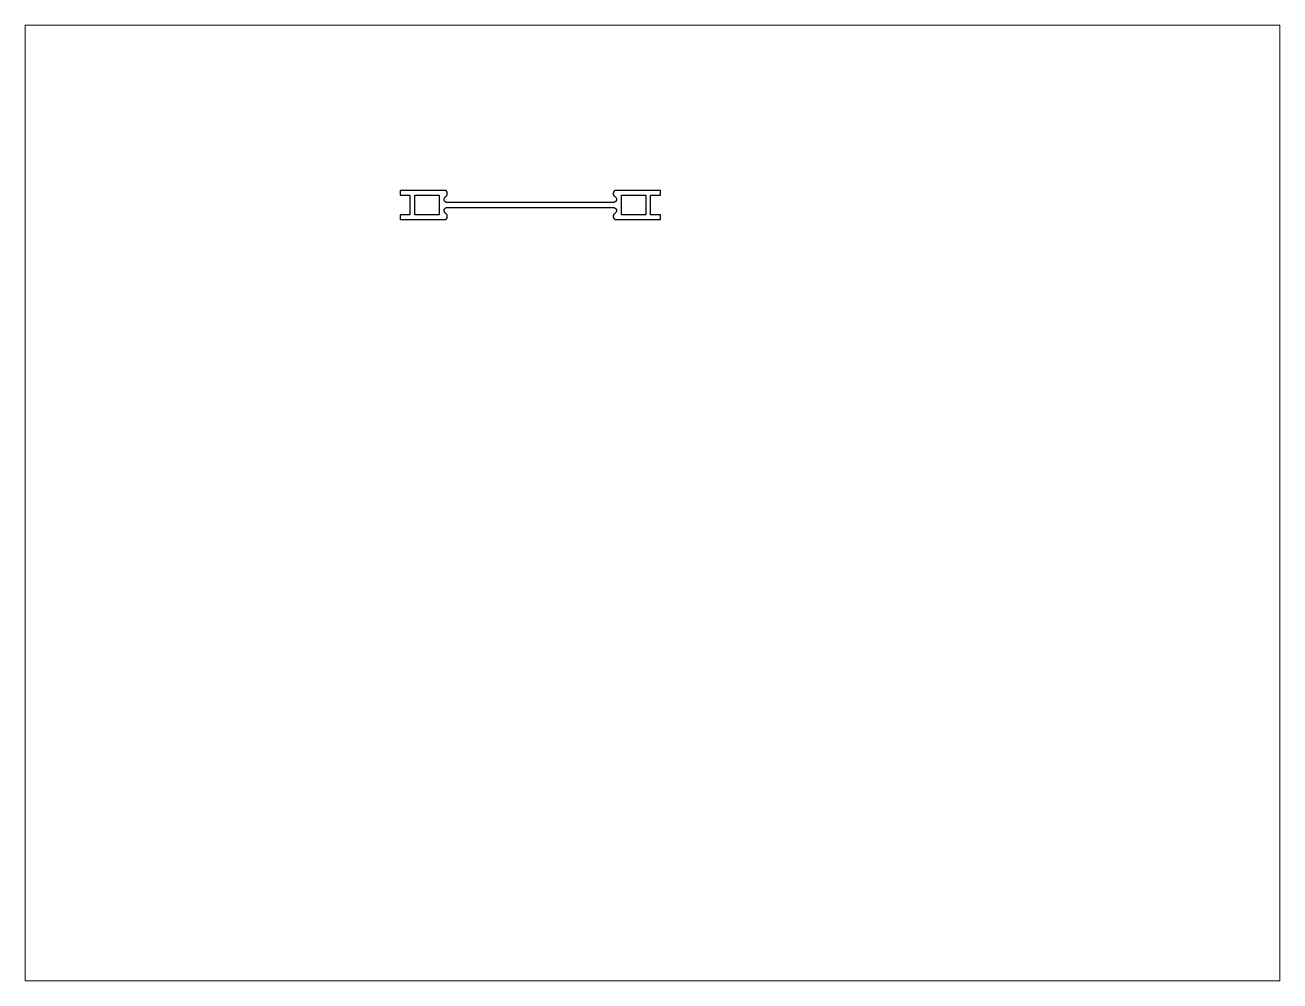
# Paper-space layout 'Layout1' of a CAD drawing. Extents: x 27 to 240, y 20 to 183.
# The model-space entities are those that its viewports show. They can reach past a viewport. Long polylines and large blocks are cut down to what shows.
import ezdxf

# ---------------------------------------------------------------- set-up
doc = ezdxf.new("R2010")
doc.units = 0
doc.header["$LTSCALE"] = 15
doc.layers.get('0').update_dxf_attribs({"linetype": 'CONTINUOUS'})

msp = doc.modelspace()

# ---------------------------------------------------------------- linework, layer by layer
at = {"ltscale": 0.05}
msp.add_lwpolyline([(192.94, 226.43), (179.31, 226.43, 0.414214), (178.44, 225.55), (178.44, 225.34, 0.278179), (178.91, 224.56, -0.782564), (178.44, 222.68), (152.94, 222.68), (127.44, 222.68, -0.782564), (126.97, 224.56, 0.278179), (127.44, 225.34), (127.44, 225.55, 0.414214), (126.56, 226.43), (112.94, 226.43), (112.94, 224.93), (115.94, 224.93), (115.94, 218.93), (112.94, 218.93), (112.94, 217.43), (126.56, 217.43, 0.414214), (127.44, 218.3), (127.44, 218.52, 0.278179), (126.97, 219.29, -0.782564), (127.44, 221.18), (152.94, 221.18), (178.44, 221.18, -0.782564), (178.91, 219.29, 0.278179), (178.44, 218.52), (178.44, 218.3, 0.414214), (179.31, 217.43), (192.94, 217.43), (192.94, 218.93), (189.94, 218.93), (189.94, 224.93), (192.94, 224.93)], format="xyb", close=True, dxfattribs=at)
for points in [[(124.94, 224.93), (124.94, 218.93), (117.44, 218.93), (117.44, 224.93)], [(188.44, 224.93), (188.44, 218.93), (180.94, 218.93), (180.94, 224.93)]]:
    msp.add_lwpolyline(points, close=True, dxfattribs=at)

psp = doc.layouts.get("Layout1")

# ---------------------------------------------------------------- viewports
at = {"layer": '0', "color": 0, "linetype": 'BYBLOCK', "ltscale": 0.05}
psp.add_viewport(center=(133.35, 101.6), size=(213.36, 162.56), view_center_point=(190.51, 130.3), view_height=293.8955, dxfattribs=at)

doc.saveas('drawing.dxf')
